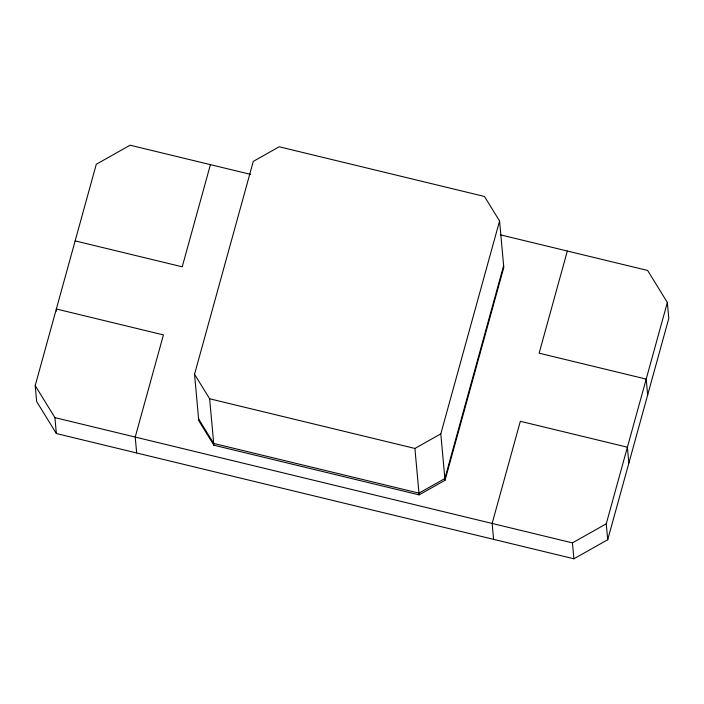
<?xml version="1.0" encoding="UTF-8"?>
<svg xmlns="http://www.w3.org/2000/svg" width="704" height="704" viewBox="0 0 704 704"><rect width="100%" height="100%" fill="white"/><g stroke="black" fill="none" stroke-linecap="round" stroke-linejoin="round"><path stroke-width="1.06" d="M500.315 234.81L647.636 270.459L667.348 302.482L668.8 318.393L607.71 539.73L573.892 558.791L56.364 433.541L36.652 401.518L35.2 385.607L96.29 164.27L130.108 145.209L250.782 174.416M210.417 164.648L182.222 266.807L75.143 240.891M194.542 374.255L253.29 161.374L279.189 146.784L484.466 196.469L499.567 220.977L503.791 267.406L445.034 480.286L419.135 494.877L213.858 445.201L198.766 420.684L194.542 374.255L209.634 398.772L213.858 445.201M445.034 480.286L440.81 433.858L499.567 220.977M503.633 265.663L444.875 478.535L418.977 493.134L213.699 443.45L198.607 418.933M567.327 251.029L539.132 353.188L646.202 379.095L647.654 395.006M607.71 539.73L606.258 523.82L667.348 302.482M209.634 398.772L414.911 448.448L440.81 433.858M35.2 385.607L54.921 417.63L572.44 542.881L606.258 523.82M628.857 463.109L627.405 447.198L520.335 421.291L492.14 523.442L493.583 539.352M572.44 542.881L573.892 558.791M414.911 448.448L419.135 494.877M136.673 452.971L135.221 437.061L163.425 334.91L56.346 308.994L56.54 311.115M54.921 417.63L56.364 433.541"/></g></svg>
